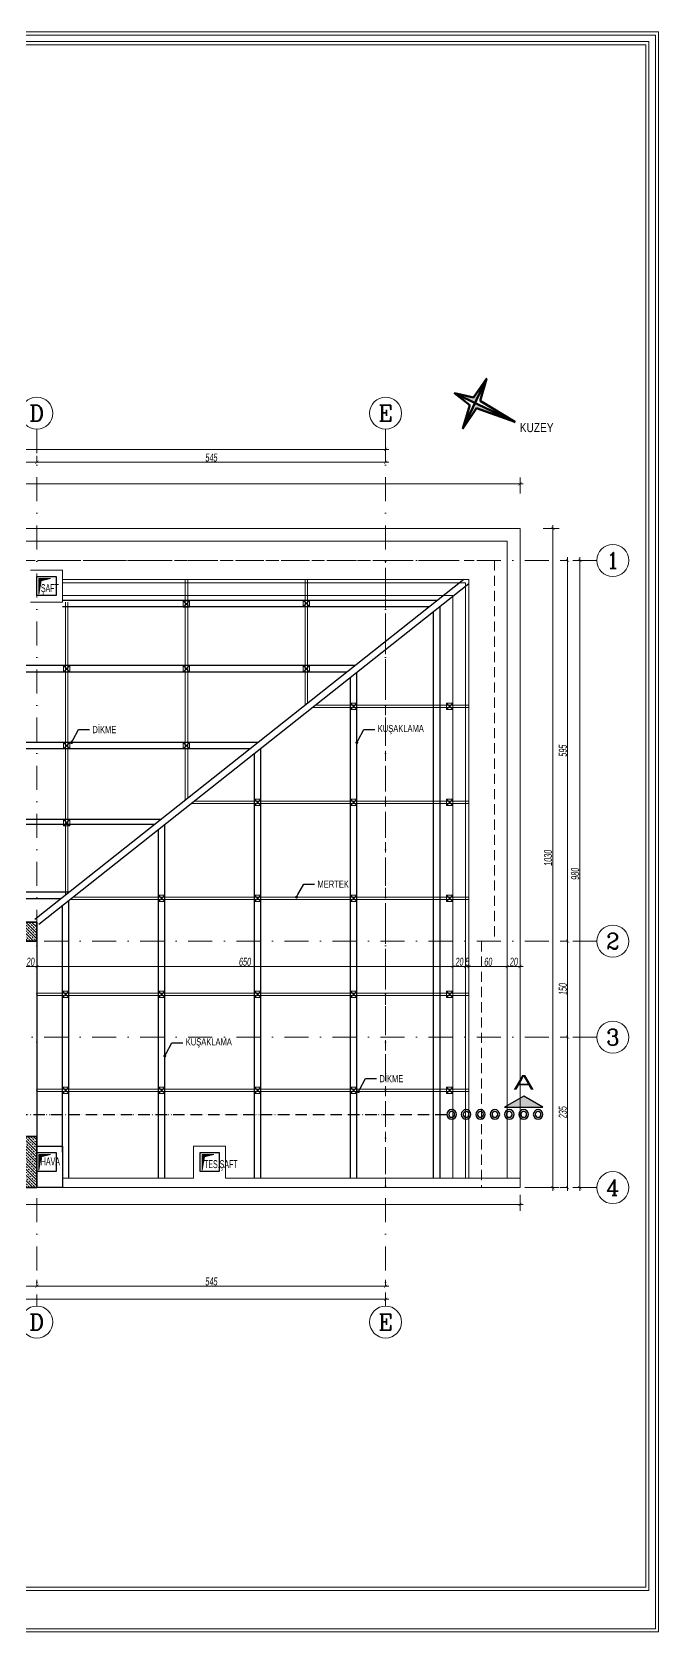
# Model space of a CAD drawing. Header units: millimetres. Extents: x -2145 to 33996, y -835 to 2363.
# Drawn here: x 17867 to 18843, y -835 to 1665 of the extents above; entities that cross this region are included whole.
import ezdxf
from ezdxf import colors
from ezdxf.entities.mleader import LeaderData, LeaderLine
from ezdxf.enums import TextEntityAlignment as Align
from ezdxf.math import Vec2, Vec3

# ---------------------------------------------------------------- set-up
doc = ezdxf.new("R2010")
doc.units = ezdxf.units.MM
for name, pattern in [('ACAD_ISO06W100', [36, 24, -3, 0, -3, 0, -3, 0, -3]), ('AUDIT_D_090620165655-16', [0]), ('DASHDOT', [1, 0.5, -0.25, 0, -0.25]), ('HIDDEN', [9.525, 6.35, -3.175])]:
    doc.linetypes.add(name, pattern=pattern)
for name, color, linetype, lineweight in [('A-dikme', 1, 'Continuous', 5), ('A-mertek', 30, 'Continuous', 0), ('A-sıva', 2, 'Continuous', 5), ('arcCGDM_antet', 85, 'Continuous', 20), ('mertek', 34, 'AUDIT_D_090620165655-16', 25), ('NET_AKS', 251, 'DASHDOT', 9), ('NET_AKS_YAZI', 31, 'DASHDOT', 9), ('NET_DUVAR', 150, 'Continuous', 18), ('NET_IZDUSUM', 251, 'HIDDEN', 5), ('NET_KESİT_ÇİZİGİSİ', 1, 'Continuous', 30), ('NET_KOLON_TARAMA', 8, 'Continuous', 0), ('NET_TAŞIYICI', 1, 'Continuous', 35), ('NET_ÖLÇÜ DIŞ', 235, 'Continuous', 9), ('NET_ÖLÇÜ İÇ', 54, 'Continuous', 9), ('NET_ÖLÇÜ_AKS', 31, 'Continuous', 15), ('T-INCE', 254, 'Continuous', 0)]:
    doc.layers.add(name, color=color, linetype=linetype, lineweight=lineweight)
doc.layers.add('ALAN', color=3, linetype='Continuous', lineweight=25, plot=False)
for name, color, linetype in [('NET_POZ', 41, 'Continuous'), ('NET_POZ @ 0.2', 41, 'Continuous'), ('T-MAH-AD', 7, 'Continuous')]:
    doc.layers.add(name, color=color, linetype=linetype)
doc.styles.add('ARIALTR', font='arial.ttf', dxfattribs={"width": 0.8, "height": 22.5})
doc.styles.add('ARıAL', font='arial.ttf', dxfattribs={"width": 0.7})
doc.styles.add('BODRUM', font='swisscl.ttf', dxfattribs={"width": 0.8, "oblique": 5})
doc.styles.add('on02.0mm-Arial', font='arial.ttf', dxfattribs={"height": 2})
doc.styles.get("Standard").update_dxf_attribs({"font": 'arial.ttf'})
doc.styles.add('TAks_2', font='ROMANC', dxfattribs={"height": 5})
doc.dimstyles.new('olcu-50', dxfattribs={"dimscale": 0, "dimtxt": 12.5, "dimasz": 5, "dimexe": 10, "dimexo": 10, "dimgap": 1, "dimtad": 1, "dimdec": 1, "dimzin": 12, "dimtxsty": 'BODRUM', "dimblk": 'ARCHTICK', "dimcen": 8, "dimdle": 5, "dimclrd": 256, "dimclre": 256, "dimclrt": 256, "dimadec": 0, "dimazin": 2, "dimtfac": 1, "dimtdec": 1, "dimtix": 1, "dimtmove": 0, "dimatfit": 3, "dimldrblk": 'ARCHTICK', "dimfxl": 15, "dimfxlon": 1, "dimlwd": -1, "dimlwe": -1, "dimarcsym": 0})
pattern_1 = [(45, (-11624.229, -1089.61), (-4.490128, 4.490128), []), (45, (-11619.739, -1089.61), (-4.490128, 4.490128), [3.175, -1.5875])]

# ---------------------------------------------------------------- blocks, each defined once
blk = doc.blocks.new('A$C6CC27A50')
at = {"layer": 'NET_DUVAR', "true_color": 0x939598}
h = blk.add_hatch(color=252, dxfattribs=at)
h.dxf.hatch_style = 1
h.paths.add_polyline_path([(-24.8, 3), (-2.9, 3), (-2.9, 19.2), (-6.3, 6.1)])
at = {"layer": 'NET_DUVAR', "color": 251, "true_color": 0x636466}
for p, q in [((-6.3, 6.1), (-24.8, 3)), ((-24.8, 3), (-2.9, 3)), ((-2.9, 19.2), (-6.3, 6.1)), ((-2.9, 3), (-2.9, 19.2))]:
    blk.add_line(p, q, dxfattribs=at)
blk = doc.blocks.new('A$C0eb5e1a4')
at = {"layer": 'NET_KOLON_TARAMA'}
h = blk.add_hatch(dxfattribs=at)
h.set_pattern_fill('ANSI33', color=256)
h.set_pattern_definition(pattern_1)
h.paths.add_polyline_path([(-265, 180), (-265, 150), (-345, 150), (-345, 180)])
h = blk.add_hatch(dxfattribs=at)
h.set_pattern_fill('ANSI33', color=256)
h.set_pattern_definition(pattern_1)
h.paths.add_polyline_path([(145, 150), (145, 180), (225, 180), (225, 150)])
h = blk.add_hatch(dxfattribs=at)
h.set_pattern_fill('ANSI33', color=256)
h.set_pattern_definition(pattern_1)
h.paths.add_polyline_path([(-25, -235), (-25, 0), (0, 0), (0, -235)])
h = blk.add_hatch(dxfattribs=at)
h.set_pattern_fill('ANSI33', color=256)
h.set_pattern_definition(pattern_1)
h.paths.add_polyline_path([(200, -235), (200, 0), (225, 0), (225, -235)])
h = blk.add_hatch(dxfattribs=at)
h.set_pattern_fill('ANSI33', color=256)
h.set_pattern_definition(pattern_1)
h.paths.add_polyline_path([(-345, -235), (-345, -155), (-315, -155), (-315, -235)])
at = {"layer": 'NET_TAŞIYICI', "linetype": 'Continuous'}
for points in [[(-265, 180), (-265, 150), (-345, 150), (-345, 180)], [(145, 150), (145, 180), (225, 180), (225, 150)], [(-25, -235), (-25, 0), (0, 0), (0, -235)], [(200, -235), (200, 0), (225, 0), (225, -235)], [(-345, -235), (-345, -155), (-315, -155), (-315, -235)]]:
    blk.add_lwpolyline(points, close=True, dxfattribs=at)
blk = doc.blocks.new('KHJGFDSA')
at = {"layer": 'A-dikme', "color": 1}
blk.add_lwpolyline([(48211.8, -13219), (48211.8, -13229), (48221.8, -13229), (48221.8, -13219), (48211.8, -13219), (48221.8, -13229), (48211.8, -13229), (48221.8, -13219)], dxfattribs=at)
blk = doc.blocks.new('_Dot')
at = {"color": 0, "linetype": 'ByBlock', "lineweight": -2}
blk.add_line((-0.5, 0), (-1, 0), dxfattribs=at)
at = {"color": 0, "linetype": 'ByBlock', "const_width": 0.5}
blk.add_lwpolyline([(-0.25, 0, 1), (0.25, 0, 1)], format="xyb", close=True, dxfattribs=at)
blk = doc.blocks.new('A$C6BB35773')
at = {"layer": 'NET_TAŞIYICI', "linetype": 'Continuous', "lineweight": 70}
h = blk.add_hatch(color=256, dxfattribs=at)
h.paths.add_polyline_path([(-68, 0), (0, 0), (-0.1, 80.8), (-11.3, 12.6)])
h.paths.add_polyline_path([(0, 0), (134.6, 0), (11.3, -12.3), (0.1, -84.8)])
for p, q in [((-0.1, 80.8), (0.1, -84.8)), ((134.6, 0), (-68, 0))]:
    blk.add_line(p, q, dxfattribs=at)
for points in [[(-11.3, 12.6), (-0.1, 80.8), (11.3, 12.6)], [(-11.3, -12.4), (-68, 0), (-11.3, 12.6)], [(11.3, 12.6), (132.6, 0), (11.3, -12.3)], [(11.3, -12.3), (0.1, -84.8), (-11.3, -12.4)]]:
    blk.add_lwpolyline(points, dxfattribs=at)
blk = doc.blocks.new('_ArchTick')
at = {"color": 0, "linetype": 'ByBlock', "const_width": 0.15}
blk.add_lwpolyline([(-0.5, -0.5), (0.5, 0.5)], dxfattribs=at)
blk = doc.blocks.new('*D1569')
at = {"layer": 'Defpoints', "color": 0, "transparency": 16777216}
for p in [(-35, 153.4), (285, 153.4), (285, 153.4)]:
    blk.add_point(p, dxfattribs=at)
at = {"layer": 'NET_ÖLÇÜ_AKS', "transparency": 16777216}
for p, q in [((-40, 153.4), (290, 153.4)), ((-35, 153.4), (-35, 163.4)), ((285, 153.4), (285, 163.4))]:
    blk.add_line(p, q, dxfattribs=at)
at = {"layer": 'NET_ÖLÇÜ_AKS', "transparency": 16777216, "xscale": 5, "yscale": 5, "zscale": 5, "rotation": 180}
blk.add_blockref('_ArchTick', (-35, 153.4), dxfattribs=at)
at = {"layer": 'NET_ÖLÇÜ_AKS', "transparency": 16777216, "xscale": 5, "yscale": 5, "zscale": 5}
blk.add_blockref('_ArchTick', (285, 153.4), dxfattribs=at)
at = {"layer": 'NET_ÖLÇÜ_AKS', "transparency": 16777216, "insert": (125, 160.8), "char_height": 12.5, "attachment_point": 5, "style": 'BODRUM'}
blk.add_mtext('320', dxfattribs=at)
blk = doc.blocks.new('*D1570')
at = {"layer": 'Defpoints', "color": 0, "transparency": 16777216}
for p in [(285, 153.4), (830, 153.4), (830, 153.4)]:
    blk.add_point(p, dxfattribs=at)
at = {"layer": 'NET_ÖLÇÜ_AKS', "transparency": 16777216}
for p, q in [((280, 153.4), (835, 153.4)), ((285, 153.4), (285, 163.4)), ((830, 153.4), (830, 163.4))]:
    blk.add_line(p, q, dxfattribs=at)
at = {"layer": 'NET_ÖLÇÜ_AKS', "transparency": 16777216, "xscale": 5, "yscale": 5, "zscale": 5, "rotation": 180}
blk.add_blockref('_ArchTick', (285, 153.4), dxfattribs=at)
at = {"layer": 'NET_ÖLÇÜ_AKS', "transparency": 16777216, "xscale": 5, "yscale": 5, "zscale": 5}
blk.add_blockref('_ArchTick', (830, 153.4), dxfattribs=at)
at = {"layer": 'NET_ÖLÇÜ_AKS', "transparency": 16777216, "insert": (557.5, 160.7), "char_height": 12.5, "attachment_point": 5, "style": 'BODRUM'}
blk.add_mtext('545', dxfattribs=at)
blk = doc.blocks.new('*D1571')
at = {"layer": 'Defpoints', "color": 0, "transparency": 16777216}
for p in [(-830, 153.4), (830, 173.6), (830, 153.4)]:
    blk.add_point(p, dxfattribs=at)
at = {"layer": 'NET_ÖLÇÜ_AKS', "transparency": 16777216}
for p, q in [((-830, 163.4), (-830, 183.6)), ((830, 163.4), (830, 183.6)), ((-835, 173.6), (835, 173.6))]:
    blk.add_line(p, q, dxfattribs=at)
at = {"layer": 'NET_ÖLÇÜ_AKS', "transparency": 16777216, "xscale": 5, "yscale": 5, "zscale": 5, "rotation": 180}
blk.add_blockref('_ArchTick', (-830, 173.6), dxfattribs=at)
at = {"layer": 'NET_ÖLÇÜ_AKS', "transparency": 16777216, "xscale": 5, "yscale": 5, "zscale": 5}
blk.add_blockref('_ArchTick', (830, 173.6), dxfattribs=at)
at = {"layer": 'NET_ÖLÇÜ_AKS', "transparency": 16777216, "insert": (0, 181), "char_height": 12.5, "attachment_point": 5, "style": 'BODRUM'}
blk.add_mtext('1660', dxfattribs=at)
blk = doc.blocks.new('*D1578')
at = {"layer": 'Defpoints', "color": 0, "transparency": 16777216}
for p in [(-35, -1134), (285, -1134), (285, -1134)]:
    blk.add_point(p, dxfattribs=at)
at = {"layer": 'NET_ÖLÇÜ_AKS', "transparency": 16777216}
for p, q in [((-35, -1134), (-35, -1124)), ((285, -1134), (285, -1124)), ((-40, -1134), (290, -1134))]:
    blk.add_line(p, q, dxfattribs=at)
at = {"layer": 'NET_ÖLÇÜ_AKS', "transparency": 16777216, "xscale": 5, "yscale": 5, "zscale": 5, "rotation": 180}
blk.add_blockref('_ArchTick', (-35, -1134), dxfattribs=at)
at = {"layer": 'NET_ÖLÇÜ_AKS', "transparency": 16777216, "xscale": 5, "yscale": 5, "zscale": 5}
blk.add_blockref('_ArchTick', (285, -1134), dxfattribs=at)
at = {"layer": 'NET_ÖLÇÜ_AKS', "transparency": 16777216, "insert": (125, -1126.6), "char_height": 12.5, "attachment_point": 5, "style": 'BODRUM'}
blk.add_mtext('320', dxfattribs=at)
blk = doc.blocks.new('*D1579')
at = {"layer": 'Defpoints', "color": 0, "transparency": 16777216}
for p in [(285, -1134), (830, -1134), (830, -1134)]:
    blk.add_point(p, dxfattribs=at)
at = {"layer": 'NET_ÖLÇÜ_AKS', "transparency": 16777216}
for p, q in [((285, -1134), (285, -1124)), ((830, -1134), (830, -1124)), ((280, -1134), (835, -1134))]:
    blk.add_line(p, q, dxfattribs=at)
at = {"layer": 'NET_ÖLÇÜ_AKS', "transparency": 16777216, "xscale": 5, "yscale": 5, "zscale": 5, "rotation": 180}
blk.add_blockref('_ArchTick', (285, -1134), dxfattribs=at)
at = {"layer": 'NET_ÖLÇÜ_AKS', "transparency": 16777216, "xscale": 5, "yscale": 5, "zscale": 5}
blk.add_blockref('_ArchTick', (830, -1134), dxfattribs=at)
at = {"layer": 'NET_ÖLÇÜ_AKS', "transparency": 16777216, "insert": (557.5, -1126.6), "char_height": 12.5, "attachment_point": 5, "style": 'BODRUM'}
blk.add_mtext('545', dxfattribs=at)
blk = doc.blocks.new('*D1580')
at = {"layer": 'Defpoints', "color": 0, "transparency": 16777216}
for p in [(-830, -1134), (830, -1134), (830, -1154.3)]:
    blk.add_point(p, dxfattribs=at)
at = {"layer": 'NET_ÖLÇÜ_AKS', "transparency": 16777216}
for p, q in [((-830, -1144), (-830, -1164.3)), ((830, -1144), (830, -1164.3)), ((-835, -1154.3), (835, -1154.3))]:
    blk.add_line(p, q, dxfattribs=at)
at = {"layer": 'NET_ÖLÇÜ_AKS', "transparency": 16777216, "xscale": 5, "yscale": 5, "zscale": 5, "rotation": 180}
blk.add_blockref('_ArchTick', (-830, -1154.3), dxfattribs=at)
at = {"layer": 'NET_ÖLÇÜ_AKS', "transparency": 16777216, "xscale": 5, "yscale": 5, "zscale": 5}
blk.add_blockref('_ArchTick', (830, -1154.3), dxfattribs=at)
at = {"layer": 'NET_ÖLÇÜ_AKS', "transparency": 16777216, "insert": (0, -1146.9), "char_height": 12.5, "attachment_point": 5, "style": 'BODRUM'}
blk.add_mtext('1660', dxfattribs=at)
blk = doc.blocks.new('*D1581')
at = {"layer": 'Defpoints', "color": 0, "transparency": 16777216}
for p in [(1114.3, -745), (1114.3, -745), (1114.3, -980)]:
    blk.add_point(p, dxfattribs=at)
at = {"layer": 'NET_ÖLÇÜ_AKS', "transparency": 16777216}
for p, q in [((1114.3, -745), (1104.3, -745)), ((1114.3, -985), (1114.3, -740)), ((1114.3, -980), (1104.3, -980))]:
    blk.add_line(p, q, dxfattribs=at)
at = {"layer": 'NET_ÖLÇÜ_AKS', "transparency": 16777216, "xscale": 5, "yscale": 5, "zscale": 5}
for p, rotation in [((1114.3, -745), 90), ((1114.3, -980), 270)]:
    blk.add_blockref('_ArchTick', p, dxfattribs=dict(at, rotation=rotation))
at = {"layer": 'NET_ÖLÇÜ_AKS', "transparency": 16777216, "insert": (1106.8, -862.5), "char_height": 12.5, "attachment_point": 5, "rotation": 90, "style": 'BODRUM'}
blk.add_mtext('235', dxfattribs=at)
blk = doc.blocks.new('*D1582')
at = {"layer": 'Defpoints', "color": 0, "transparency": 16777216}
for p in [(1114.3, -595), (1114.3, -595), (1114.3, -745)]:
    blk.add_point(p, dxfattribs=at)
at = {"layer": 'NET_ÖLÇÜ_AKS', "transparency": 16777216}
for p, q in [((1114.3, -595), (1104.3, -595)), ((1114.3, -750), (1114.3, -590)), ((1114.3, -745), (1104.3, -745))]:
    blk.add_line(p, q, dxfattribs=at)
at = {"layer": 'NET_ÖLÇÜ_AKS', "transparency": 16777216, "xscale": 5, "yscale": 5, "zscale": 5}
for p, rotation in [((1114.3, -595), 90), ((1114.3, -745), 270)]:
    blk.add_blockref('_ArchTick', p, dxfattribs=dict(at, rotation=rotation))
at = {"layer": 'NET_ÖLÇÜ_AKS', "transparency": 16777216, "insert": (1106.9, -670), "char_height": 12.5, "attachment_point": 5, "rotation": 90, "style": 'BODRUM'}
blk.add_mtext('150', dxfattribs=at)
blk = doc.blocks.new('*D1583')
at = {"layer": 'Defpoints', "color": 0, "transparency": 16777216}
for p in [(1114.3, 0), (1114.3, 0), (1114.3, -595)]:
    blk.add_point(p, dxfattribs=at)
at = {"layer": 'NET_ÖLÇÜ_AKS', "transparency": 16777216}
for p, q in [((1114.3, -600), (1114.3, 5)), ((1114.3, 0), (1104.3, 0)), ((1114.3, -595), (1104.3, -595))]:
    blk.add_line(p, q, dxfattribs=at)
at = {"layer": 'NET_ÖLÇÜ_AKS', "transparency": 16777216, "xscale": 5, "yscale": 5, "zscale": 5}
for p, rotation in [((1114.3, 0), 90), ((1114.3, -595), 270)]:
    blk.add_blockref('_ArchTick', p, dxfattribs=dict(at, rotation=rotation))
at = {"layer": 'NET_ÖLÇÜ_AKS', "transparency": 16777216, "insert": (1106.9, -297.5), "char_height": 12.5, "attachment_point": 5, "rotation": 90, "style": 'BODRUM'}
blk.add_mtext('595', dxfattribs=at)
blk = doc.blocks.new('*D1584')
at = {"layer": 'Defpoints', "color": 0, "transparency": 16777216}
for p in [(1114.3, 0), (1133.5, 0), (1114.3, -980)]:
    blk.add_point(p, dxfattribs=at)
at = {"layer": 'NET_ÖLÇÜ_AKS', "transparency": 16777216}
for p, q in [((1133.5, -985), (1133.5, 5)), ((1124.3, 0), (1143.5, 0)), ((1124.3, -980), (1143.5, -980))]:
    blk.add_line(p, q, dxfattribs=at)
at = {"layer": 'NET_ÖLÇÜ_AKS', "transparency": 16777216, "xscale": 5, "yscale": 5, "zscale": 5}
for p, rotation in [((1133.5, 0), 90), ((1133.5, -980), 270)]:
    blk.add_blockref('_ArchTick', p, dxfattribs=dict(at, rotation=rotation))
at = {"layer": 'NET_ÖLÇÜ_AKS', "transparency": 16777216, "insert": (1126.1, -490), "char_height": 12.5, "attachment_point": 5, "rotation": 90, "style": 'BODRUM'}
blk.add_mtext('980', dxfattribs=at)
blk = doc.blocks.new('A$C5ec6af74')
at = {"layer": 'NET_AKS', "ltscale": 75}
for p, q in [((250, 1185), (250, -185)), ((795, 1185), (795, -185)), ((1125, 980), (-1195, 980)), ((1125, 385), (-1195, 385)), ((1125, 235), (-1195, 235)), ((1125, 0), (-1195, 0))]:
    blk.add_line(p, q, dxfattribs=at)
at = {"layer": 'NET_AKS', "linetype": 'Continuous', "ltscale": 100}
for centre in [(250, 1210), (795, 1210), (1150, 980), (1150, 385), (1150, 235), (1150, 0), (250, -210), (795, -210)]:
    blk.add_circle(centre, 25, dxfattribs=at)
at = {"layer": 'NET_AKS_YAZI', "linetype": 'Continuous', "style": 'TAks_2'}
for s, p in [('D', (250, 1210)), ('E', (795, 1210)), ('1', (1150, 980)), ('2', (1150, 385)), ('3', (1150, 235)), ('4', (1150, 0)), ('D', (250, -210)), ('E', (795, -210))]:
    blk.add_text(s, height=25, dxfattribs=at).set_placement(p, align=Align.MIDDLE_CENTER)
blk = doc.blocks.new('*D994')
at = {"layer": 'Defpoints', "color": 0, "transparency": 16777216}
for p in [(18629.5, 959.2), (16549.5, 879.6), (18629.5, 879.6)]:
    blk.add_point(p, dxfattribs=at)
at = {"layer": 'NET_ÖLÇÜ DIŞ', "transparency": 16777216}
for p, q in [((16544.5, 959.2), (18634.5, 959.2)), ((16549.5, 944.2), (16549.5, 969.2)), ((18629.5, 944.2), (18629.5, 969.2))]:
    blk.add_line(p, q, dxfattribs=at)
at = {"layer": 'NET_ÖLÇÜ DIŞ', "transparency": 16777216, "xscale": 5, "yscale": 5, "zscale": 5, "rotation": 180}
blk.add_blockref('_ArchTick', (16549.5, 959.2), dxfattribs=at)
at = {"layer": 'NET_ÖLÇÜ DIŞ', "transparency": 16777216, "xscale": 5, "yscale": 5, "zscale": 5}
blk.add_blockref('_ArchTick', (18629.5, 959.2), dxfattribs=at)
at = {"layer": 'NET_ÖLÇÜ DIŞ', "transparency": 16777216, "insert": (17589.5, 966.6), "char_height": 12.5, "attachment_point": 5, "style": 'BODRUM'}
blk.add_mtext('2080', dxfattribs=at)
blk = doc.blocks.new('*D995')
at = {"layer": 'Defpoints', "color": 0, "transparency": 16777216}
for p in [(18629.5, 889.6), (18629.5, -140.4), (18680.7, -140.4)]:
    blk.add_point(p, dxfattribs=at)
at = {"layer": 'NET_ÖLÇÜ DIŞ', "transparency": 16777216}
for p, q in [((18665.7, 889.6), (18690.7, 889.6)), ((18680.7, 894.6), (18680.7, -145.4)), ((18665.7, -140.4), (18690.7, -140.4))]:
    blk.add_line(p, q, dxfattribs=at)
at = {"layer": 'NET_ÖLÇÜ DIŞ', "transparency": 16777216, "xscale": 5, "yscale": 5, "zscale": 5}
for p, rotation in [((18680.7, 889.6), 90), ((18680.7, -140.4), 270)]:
    blk.add_blockref('_ArchTick', p, dxfattribs=dict(at, rotation=rotation))
at = {"layer": 'NET_ÖLÇÜ DIŞ', "transparency": 16777216, "insert": (18673.3, 374.6), "char_height": 12.5, "attachment_point": 5, "rotation": 90, "style": 'BODRUM'}
blk.add_mtext('1030', dxfattribs=at)
blk = doc.blocks.new('*D996')
at = {"layer": 'Defpoints', "color": 0, "transparency": 16777216}
for p in [(16549.5, -140.4), (18629.5, -140.4), (16549.5, -166.6)]:
    blk.add_point(p, dxfattribs=at)
at = {"layer": 'NET_ÖLÇÜ DIŞ', "transparency": 16777216}
for p, q in [((18634.5, -166.6), (16544.5, -166.6)), ((16549.5, -151.6), (16549.5, -176.6)), ((18629.5, -151.6), (18629.5, -176.6))]:
    blk.add_line(p, q, dxfattribs=at)
at = {"layer": 'NET_ÖLÇÜ DIŞ', "transparency": 16777216, "xscale": 5, "yscale": 5, "zscale": 5}
for p, rotation in [((16549.5, -166.6), 180.0000010507983), ((18629.5, -166.6), 1.050798328350311e-06)]:
    blk.add_blockref('_ArchTick', p, dxfattribs=dict(at, rotation=rotation))
at = {"layer": 'NET_ÖLÇÜ DIŞ', "transparency": 16777216, "insert": (17589.5, -159.1), "char_height": 12.5, "attachment_point": 5, "rotation": 0, "style": 'BODRUM'}
blk.add_mtext('2080', dxfattribs=at)
blk = doc.blocks.new('İŞRT - KES YER')
at = {"layer": 'NET_KESİT_ÇİZİGİSİ'}
h = blk.add_hatch(color=251, dxfattribs=at)
h.dxf.hatch_style = 1
h.paths.add_polyline_path([(0, 0), (40, -23.1), (-40, -23.1)])
h = blk.add_hatch(color=256, dxfattribs=at)
h.dxf.hatch_style = 1
h.paths.add_polyline_path([(160, -38.1, -1), (140, -38.1, -1)])
h.paths.add_polyline_path([(144, -38.1, 1), (156, -38.1, 1)], flags=16)
h.paths.add_polyline_path([(130, -38.1, -1), (110, -38.1, -1)])
h.paths.add_polyline_path([(114, -38.1, 1), (126, -38.1, 1)], flags=16)
h.paths.add_polyline_path([(100, -38.1, -1), (80, -38.1, -1)])
h.paths.add_polyline_path([(84, -38.1, 1), (96, -38.1, 1)], flags=16)
h.paths.add_polyline_path([(70, -38.1, -1), (50, -38.1, -1)])
h.paths.add_polyline_path([(54, -38.1, 1), (66, -38.1, 1)], flags=16)
h.paths.add_polyline_path([(40, -38.1, -1), (20, -38.1, -1)])
h.paths.add_polyline_path([(24, -38.1, 1), (36, -38.1, 1)], flags=16)
h.paths.add_polyline_path([(10, -38.1, -1), (-10, -38.1, -1)])
h.paths.add_polyline_path([(-6, -38.1, 1), (6, -38.1, 1)], flags=16)
h.paths.add_polyline_path([(-20, -38.1, -1), (-40, -38.1, -1)])
h.paths.add_polyline_path([(-36, -38.1, 1), (-24, -38.1, 1)], flags=16)
blk.add_lwpolyline([(0, 0), (40, -23.1), (-40, -23.1)], close=True, dxfattribs=at)
for centre, radius in [((-30, -38.1), 10), ((-30, -38.1), 6), ((0, -38.1), 10), ((0, -38.1), 6), ((30, -38.1), 10), ((30, -38.1), 6), ((60, -38.1), 10), ((60, -38.1), 6), ((90, -38.1), 10), ((90, -38.1), 6), ((120, -38.1), 10), ((120, -38.1), 6), ((150, -38.1), 10), ((150, -38.1), 6)]:
    blk.add_circle(centre, radius, dxfattribs=at)
blk = doc.blocks.new('*U1585')
at = {"layer": 'NET_KESİT_ÇİZİGİSİ', "linetype": 'ACAD_ISO06W100'}
blk.add_lwpolyline([(2626.7, 0), (200, 0)], dxfattribs=at)
at = {"layer": 'NET_KESİT_ÇİZİGİSİ'}
blk.add_blockref('İŞRT - KES YER', (40, 38.1), dxfattribs=at)
at = {"layer": 'NET_KESİT_ÇİZİGİSİ', "style": 'ARıAL', "width": 1.5}
for tag, p in [('KESİTSOL', (40, 66.8)), ('KESİTSAĞ', (2786.7, 66.8))]:
    blk.add_attdef(tag, text='', height=30, dxfattribs=at).set_placement(p, align=Align.MIDDLE_CENTER)
blk = doc.blocks.new('*D1754')
at = {"layer": 'Defpoints', "color": 0, "transparency": 16777216}
for p in [(17854.5, 205.1), (17854.5, 205.1), (17874.5, 205.1)]:
    blk.add_point(p, dxfattribs=at)
at = {"layer": 'NET_ÖLÇÜ İÇ', "transparency": 16777216}
for p, q in [((17879.5, 205.1), (17849.5, 205.1)), ((17854.5, 205.1), (17854.5, 215.1)), ((17874.5, 205.1), (17874.5, 215.1))]:
    blk.add_line(p, q, dxfattribs=at)
at = {"layer": 'NET_ÖLÇÜ İÇ', "transparency": 16777216, "xscale": 5, "yscale": 5, "zscale": 5, "rotation": 180}
blk.add_blockref('_ArchTick', (17854.5, 205.1), dxfattribs=at)
at = {"layer": 'NET_ÖLÇÜ İÇ', "transparency": 16777216, "xscale": 5, "yscale": 5, "zscale": 5}
blk.add_blockref('_ArchTick', (17874.5, 205.1), dxfattribs=at)
at = {"layer": 'NET_ÖLÇÜ İÇ', "transparency": 16777216, "insert": (17864.5, 212.5), "char_height": 12.5, "attachment_point": 5, "style": 'BODRUM'}
blk.add_mtext('20', dxfattribs=at)
blk = doc.blocks.new('*D1906')
at = {"layer": 'Defpoints', "color": 0, "transparency": 16777216}
for p in [(17874.5, 205.1), (18524.5, 205.1), (18524.5, 204.6)]:
    blk.add_point(p, dxfattribs=at)
at = {"layer": 'NET_ÖLÇÜ İÇ', "transparency": 16777216}
for p, q in [((17869.5, 205.1), (18529.5, 205.1)), ((17874.5, 205.1), (17874.5, 215.1)), ((18524.5, 205.1), (18524.5, 215.1))]:
    blk.add_line(p, q, dxfattribs=at)
at = {"layer": 'NET_ÖLÇÜ İÇ', "transparency": 16777216, "xscale": 5, "yscale": 5, "zscale": 5, "rotation": 180}
blk.add_blockref('_ArchTick', (17874.5, 205.1), dxfattribs=at)
at = {"layer": 'NET_ÖLÇÜ İÇ', "transparency": 16777216, "xscale": 5, "yscale": 5, "zscale": 5}
blk.add_blockref('_ArchTick', (18524.5, 205.1), dxfattribs=at)
at = {"layer": 'NET_ÖLÇÜ İÇ', "transparency": 16777216, "insert": (18199.5, 212.5), "char_height": 12.5, "attachment_point": 5, "style": 'BODRUM'}
blk.add_mtext('650', dxfattribs=at)
blk = doc.blocks.new('*D1907')
at = {"layer": 'Defpoints', "color": 0, "transparency": 16777216}
for p in [(18524.5, 204.6), (18544.5, 205.1), (18544.5, 204.6)]:
    blk.add_point(p, dxfattribs=at)
at = {"layer": 'NET_ÖLÇÜ İÇ', "transparency": 16777216}
for p, q in [((18519.5, 205.1), (18549.5, 205.1)), ((18524.5, 205.1), (18524.5, 215.1)), ((18544.5, 205.1), (18544.5, 215.1))]:
    blk.add_line(p, q, dxfattribs=at)
at = {"layer": 'NET_ÖLÇÜ İÇ', "transparency": 16777216, "xscale": 5, "yscale": 5, "zscale": 5, "rotation": 180}
blk.add_blockref('_ArchTick', (18524.5, 205.1), dxfattribs=at)
at = {"layer": 'NET_ÖLÇÜ İÇ', "transparency": 16777216, "xscale": 5, "yscale": 5, "zscale": 5}
blk.add_blockref('_ArchTick', (18544.5, 205.1), dxfattribs=at)
at = {"layer": 'NET_ÖLÇÜ İÇ', "transparency": 16777216, "insert": (18534.5, 212.5), "char_height": 12.5, "attachment_point": 5, "style": 'BODRUM'}
blk.add_mtext('20', dxfattribs=at)
blk = doc.blocks.new('*D1908')
at = {"layer": 'Defpoints', "color": 0, "transparency": 16777216}
for p in [(18544.5, 204.6), (18549.5, 205.1), (18549.5, 204.6)]:
    blk.add_point(p, dxfattribs=at)
at = {"layer": 'NET_ÖLÇÜ İÇ', "transparency": 16777216}
for p, q in [((18544.5, 205.1), (18539.5, 205.1)), ((18544.5, 205.1), (18544.5, 215.1)), ((18544.5, 205.1), (18549.5, 205.1)), ((18549.5, 205.1), (18549.5, 215.1)), ((18549.5, 205.1), (18554.5, 205.1))]:
    blk.add_line(p, q, dxfattribs=at)
at = {"layer": 'NET_ÖLÇÜ İÇ', "transparency": 16777216, "xscale": 5, "yscale": 5, "zscale": 5}
blk.add_blockref('_ArchTick', (18544.5, 205.1), dxfattribs=at)
at = {"layer": 'NET_ÖLÇÜ İÇ', "transparency": 16777216, "xscale": 5, "yscale": 5, "zscale": 5, "rotation": 180}
blk.add_blockref('_ArchTick', (18549.5, 205.1), dxfattribs=at)
at = {"layer": 'NET_ÖLÇÜ İÇ', "transparency": 16777216, "insert": (18547, 212.5), "char_height": 12.5, "attachment_point": 5, "style": 'BODRUM'}
blk.add_mtext('5', dxfattribs=at)
blk = doc.blocks.new('*D1909')
at = {"layer": 'Defpoints', "color": 0, "transparency": 16777216}
for p in [(18549.5, 204.6), (18609.5, 205.1), (18609.5, 204.6)]:
    blk.add_point(p, dxfattribs=at)
at = {"layer": 'NET_ÖLÇÜ İÇ', "transparency": 16777216}
for p, q in [((18544.5, 205.1), (18614.5, 205.1)), ((18549.5, 205.1), (18549.5, 215.1)), ((18609.5, 205.1), (18609.5, 215.1))]:
    blk.add_line(p, q, dxfattribs=at)
at = {"layer": 'NET_ÖLÇÜ İÇ', "transparency": 16777216, "xscale": 5, "yscale": 5, "zscale": 5, "rotation": 180}
blk.add_blockref('_ArchTick', (18549.5, 205.1), dxfattribs=at)
at = {"layer": 'NET_ÖLÇÜ İÇ', "transparency": 16777216, "xscale": 5, "yscale": 5, "zscale": 5}
blk.add_blockref('_ArchTick', (18609.5, 205.1), dxfattribs=at)
at = {"layer": 'NET_ÖLÇÜ İÇ', "transparency": 16777216, "insert": (18579.5, 212.5), "char_height": 12.5, "attachment_point": 5, "style": 'BODRUM'}
blk.add_mtext('60', dxfattribs=at)
blk = doc.blocks.new('*D1910')
at = {"layer": 'Defpoints', "color": 0, "transparency": 16777216}
for p in [(18609.5, 204.6), (18629.5, 205.1), (18629.5, 204.6)]:
    blk.add_point(p, dxfattribs=at)
at = {"layer": 'NET_ÖLÇÜ İÇ', "transparency": 16777216}
for p, q in [((18604.5, 205.1), (18634.5, 205.1)), ((18609.5, 205.1), (18609.5, 215.1)), ((18629.5, 205.1), (18629.5, 215.1))]:
    blk.add_line(p, q, dxfattribs=at)
at = {"layer": 'NET_ÖLÇÜ İÇ', "transparency": 16777216, "xscale": 5, "yscale": 5, "zscale": 5, "rotation": 180}
blk.add_blockref('_ArchTick', (18609.5, 205.1), dxfattribs=at)
at = {"layer": 'NET_ÖLÇÜ İÇ', "transparency": 16777216, "xscale": 5, "yscale": 5, "zscale": 5}
blk.add_blockref('_ArchTick', (18629.5, 205.1), dxfattribs=at)
at = {"layer": 'NET_ÖLÇÜ İÇ', "transparency": 16777216, "insert": (18619.5, 212.5), "char_height": 12.5, "attachment_point": 5, "style": 'BODRUM'}
blk.add_mtext('20', dxfattribs=at)
blk = doc.blocks.new('A$C3a4dd877')
at = {"layer": 'NET_ÖLÇÜ_AKS'}
for p1, p2, distance, picture, middle in [((-830, 153.36), (830, 153.36), 20.28, '*D1571', (0, 181.04)), ((1114.26, -980), (1114.26, 0), -19.2, '*D1584', (1126.05, -490)), ((1114.26, -980), (1114.26, -745), 0, '*D1581', (1106.85, -862.5)), ((-830, -1133.99), (830, -1133.99), -20.28, '*D1580', (0, -1146.87))]:
    dim = blk.add_aligned_dim(p1=p1, p2=p2, distance=distance, dimstyle='olcu-50', override={"dimscale": 1}, dxfattribs=at)
    dim.commit()
    dim.dimension.update_dxf_attribs({"geometry": picture, "text_midpoint": middle})
for base, p1, p2, angle, picture, middle in [((285, 153.36), (-35, 153.36), (285, 153.36), 180, '*D1569', (125, 160.77)), ((830, 153.36), (285, 153.36), (830, 153.36), 180, '*D1570', (557.5, 160.73)), ((1114.26, 0), (1114.26, -595), (1114.26, 0), 270, '*D1583', (1106.85, -297.5)), ((1114.26, -595), (1114.26, -745), (1114.26, -595), 270, '*D1582', (1106.85, -670)), ((285, -1133.99), (-35, -1133.99), (285, -1133.99), 180, '*D1578', (125, -1126.58)), ((830, -1133.99), (285, -1133.99), (830, -1133.99), 180, '*D1579', (557.5, -1126.61))]:
    dim = blk.add_linear_dim(base=base, p1=p1, p2=p2, angle=angle, dimstyle='olcu-50', override={"dimscale": 1, "dimtmove": 1}, dxfattribs=at)
    dim.commit()
    dim.dimension.update_dxf_attribs({"geometry": picture, "text_midpoint": middle})

msp = doc.modelspace()

# ---------------------------------------------------------------- linework, layer by layer
at = {"layer": 'A-mertek'}
for points in [[(18106.34, 464.76), (18106.34, 809.61), (18110.34, 809.61), (18110.34, 467.93)], [(18293.53, 613.12), (18293.53, 809.61), (18297.53, 809.61), (18297.53, 616.29)], [(17919.15, 316.39), (17919.15, 774.61)], [(17923.15, 774.61), (17923.15, 319.56)], [(18310.24, 613.61), (18549.48, 613.61), (18549.48, 609.61), (18305.19, 609.61)], [(18120.99, 463.61), (18549.48, 463.61), (18549.48, 459.61), (18115.94, 459.61)], [(17931.73, 313.61), (18549.48, 313.61), (18549.48, 309.61), (17926.69, 309.61)], [(17874.48, 163.61), (18549.48, 163.61), (18549.48, 159.61), (17874.48, 159.61)], [(17874.48, 13.61), (18549.48, 13.61), (18549.48, 9.61), (17874.48, 9.61)]]:
    msp.add_lwpolyline(points, dxfattribs=at)
at = {"layer": 'ALAN'}
for points in [[(17904.48, 784.61), (17874.48, 784.61), (17874.48, 814.61), (17904.48, 814.61)], [(17304.48, 274.61), (17559.48, 274.61), (17559.48, 459.61), (17619.48, 459.61), (17619.48, 274.61), (17874.48, 274.61), (17874.48, -75.39), (17914.48, -75.39), (17914.48, -140.39), (17264.48, -140.39), (17264.48, -75.39), (17304.48, -75.39)], [(17904.48, -115.39), (17874.48, -115.39), (17874.48, -85.39), (17904.48, -85.39)], [(18129.48, -85.39), (18159.48, -85.39), (18159.48, -115.39), (18129.48, -115.39)]]:
    msp.add_lwpolyline(points, close=True, dxfattribs=at)
at = {"layer": 'arcCGDM_antet', "ltscale": 10}
for points in [[(16345.97, 1665.32), (18845.97, 1665.32), (18845.97, -834.68), (16345.97, -834.68)], [(16350.97, 1660.32), (18840.97, 1660.32), (18840.97, -829.68), (16350.97, -829.68)], [(16360.97, 1650.32), (18830.97, 1650.32), (18830.97, -769.68), (16360.97, -769.68)], [(16365.97, 1645.32), (18825.97, 1645.32), (18825.97, -764.68), (16365.97, -764.68)]]:
    msp.add_lwpolyline(points, close=True, dxfattribs=at)
at = {"layer": 'mertek'}
for p, q in [((18541.43, 809.61), (17871.37, 278.53)), ((18549.48, 803.23), (17877.59, 270.69)), ((17914.48, 777.46), (18500.86, 777.46)), ((17914.48, 767.46), (18488.25, 767.46)), ((18494.48, -125.39), (18494.48, 759.64)), ((18504.48, -125.39), (18504.48, 767.56)), ((18371.94, 675.27), (17589.48, 675.27)), ((18359.32, 665.27), (17589.48, 665.27)), ((18364.48, -125.39), (18364.48, 656.6)), ((18374.48, -125.39), (18374.48, 664.52)), ((18220.29, 555.07), (17589.48, 555.07)), ((18207.67, 545.07), (17589.48, 545.07)), ((18214.48, -125.39), (18214.48, 537.71)), ((18224.48, -125.39), (18224.48, 545.64)), ((18068.63, 434.87), (17619.48, 434.87)), ((18058.52, 426.86), (17619.48, 426.86)), ((18074.48, -125.39), (18074.48, 426.75)), ((18064.48, -125.39), (18064.48, 418.82)), ((17925.06, 321.08), (17619.48, 321.08)), ((17912.43, 311.07), (17619.48, 311.07)), ((17924.48, -125.39), (17924.48, 307.86)), ((17914.48, -84.76), (17914.48, 299.93))]:
    msp.add_line(p, q, dxfattribs=at)
at = {"layer": 'NET_DUVAR'}
for p, q in [((17914.48, 824.61), (17864.48, 824.61)), ((17904.48, 814.61), (17874.48, 814.61)), ((17874.48, 784.61), (17874.48, 809.61)), ((17904.48, 784.61), (17904.48, 814.61)), ((17914.48, 774.61), (17914.48, 824.61)), ((17904.48, 784.61), (17874.48, 784.61)), ((17864.48, 774.61), (17914.48, 774.61)), ((17874.48, -75.39), (17874.48, 244.61)), ((17874.48, -75.39), (17874.48, 188.19)), ((17874.48, -60.39), (17874.48, -85.39)), ((17914.48, -75.39), (17874.48, -75.39)), ((17914.48, -75.39), (17874.48, -75.39)), ((17904.48, -85.39), (17874.48, -85.39)), ((17904.48, -85.39), (17904.48, -115.39)), ((17914.48, -75.39), (17914.48, -125.39)), ((17914.48, -125.39), (17914.48, -75.39)), ((18169.48, -75.39), (18119.48, -75.39)), ((18119.48, -75.39), (18119.48, -125.39)), ((18129.48, -85.39), (18129.48, -115.39)), ((18159.48, -85.39), (18129.48, -85.39)), ((18159.48, -85.39), (18159.48, -115.39)), ((18169.48, -75.39), (18169.48, -125.39)), ((17904.48, -115.39), (17874.48, -115.39)), ((18159.48, -115.39), (18129.48, -115.39)), ((17874.48, -140.39), (18629.48, -140.39)), ((18119.48, -125.39), (17914.48, -125.39)), ((18169.48, -125.39), (18629.48, -125.39)), ((18629.48, -140.39), (18629.48, -125.39))]:
    msp.add_line(p, q, dxfattribs=at)
for points in [[(17914.48, 804.61), (18544.48, 804.61), (18544.48, 204.61), (18544.48, -125.39)], [(17914.48, 784.61), (18524.48, 784.61), (18524.48, 204.61), (18524.48, -125.39)]]:
    msp.add_lwpolyline(points, dxfattribs=at)
at = {"layer": 'NET_IZDUSUM', "color": 2, "ltscale": 2.5, "true_color": 0xf1eb1f}
for points in [[(16589.48, 839.61), (18589.48, 839.61), (18589.48, 244.61), (18569.48, 244.61), (18569.48, -140.39), (16609.48, -140.39), (16609.48, 244.61), (16589.48, 244.61)], [(18419.48, 839.61), (16759.48, 839.61), (16759.48, -140.39), (18419.48, -140.39)]]:
    msp.add_lwpolyline(points, close=True, dxfattribs=at)
at = {"layer": 'T-INCE'}
for p, q in [((16569.48, 869.61), (18609.48, 869.61)), ((18609.48, 869.61), (18609.48, -125.39))]:
    msp.add_line(p, q, dxfattribs=at)
for points in [[(16549.48, -125.39), (16549.48, 204.61), (16549.48, 204.61), (16549.48, 889.61), (18629.48, 889.61), (18629.48, 204.61), (18629.48, 204.61), (18629.48, -125.39)], [(17914.48, 809.61), (18549.48, 809.61), (18549.48, 204.61), (18549.48, -125.39)]]:
    msp.add_lwpolyline(points, dxfattribs=at)

# ---------------------------------------------------------------- block references
at = {"layer": 'A-sıva', "xscale": -1}
for p, rotation in [((31332.31, -47445.22), 270), ((31519.5, -47444.31), 270), ((31145.12, -47546.5), 270), ((31332.31, -47546.5), 270), ((31519.5, -47546.5), 270), ((-29847.3, -12612.36), 180), ((-29697.3, -12612.36), 180), ((31145.12, -47666.7), 270), ((31332.31, -47666.7), 270), ((-29997.3, -12762.36), 180), ((-29847.3, -12762.36), 180), ((-29697.3, -12762.36), 180), ((31145.12, -47786.9), 270), ((-30147.3, -12912.36), 180), ((-29997.3, -12912.36), 180), ((-29847.3, -12912.36), 180), ((-29697.3, -12912.36), 180), ((-30297.3, -13062.36), 180), ((-30147.3, -13062.36), 180), ((-29997.3, -13062.36), 180), ((-29847.3, -13062.36), 180), ((-29697.3, -13062.36), 180), ((-30297.3, -13212.36), 180), ((-30147.3, -13212.36), 180), ((-29997.3, -13212.36), 180), ((-29847.3, -13212.36), 180), ((-29697.3, -13212.36), 180)]:
    msp.add_blockref('KHJGFDSA', p, dxfattribs=dict(at, rotation=rotation))
at = {"layer": 'NET_AKS'}
msp.add_blockref('A$C5ec6af74', (17624.48, -140.39), dxfattribs=at)
at = {"layer": 'NET_DUVAR'}
for name, p, xscale, yscale, zscale, rotation in [('A$C6BB35773', (18559.07, 1085.61), 0.5184000000000011, 0.5184000000000011, 0.5184000000000011, 334.509504706176), ('A$C6CC27A50', (17874.48, 814.61), -1.125, 1.125, 1.125, 270), ('A$C6CC27A50', (17874.48, -85.39), -1.125, 1.125, 1.125, 270), ('A$C6CC27A50', (18129.48, -85.39), -1.125, 1.125, 1.125, 270)]:
    msp.add_blockref(name, p, dxfattribs=dict(at, xscale=xscale, yscale=yscale, zscale=zscale, rotation=rotation))
at = {"layer": 'NET_KESİT_ÇİZİGİSİ', "ltscale": 100}
ref = msp.add_blockref('*U1585', (18665.19, -25.96), dxfattribs=dict(at, xscale=-0.75, yscale=0.75, zscale=0.75))
ref.add_attrib('KESİTSOL', 'A', dxfattribs={"height": 22.5, "style": 'ARıAL', "width": 1.5}).set_placement((18635.19, 24.16), align=Align.MIDDLE_CENTER)
at = {"layer": 'NET_TAŞIYICI', "xscale": -1}
msp.add_blockref('A$C0eb5e1a4', (17529.48, 94.61), dxfattribs=at)
at = {"layer": 'NET_ÖLÇÜ_AKS'}
msp.add_blockref('A$C3a4dd877', (17589.48, 839.61), dxfattribs=at)

# ---------------------------------------------------------------- texts
at = {"layer": 'NET_POZ', "width": 0.5}
for s, p in [('ŞAFT', (17880.92, 790.12)), ('HAVA', (17880.92, -105.76)), ('TES.ŞAFT', (18135.92, -109.88))]:
    msp.add_text(s, height=12.5, dxfattribs=at).set_placement(p)
at = {"layer": 'T-MAH-AD', "insert": (18655.45, 1039.96), "char_height": 14.175, "width": 155.0103, "attachment_point": 8, "style": 'ARIALTR'}
msp.add_mtext('KUZEY', dxfattribs=at)

# ---------------------------------------------------------------- dimensions: what is measured, and where the dimension line sits
at = {"layer": 'NET_ÖLÇÜ DIŞ'}
for p1, p2, distance, picture, middle in [((16549.48, 879.61), (18629.48, 879.61), 79.54, '*D994', (17589.48, 966.55)), ((18629.48, 889.61), (18629.48, -140.39), 51.26, '*D995', (18673.33, 374.61)), ((18629.48, -140.39), (16549.48, -140.39), 26.16, '*D996', (17589.48, -159.15))]:
    dim = msp.add_aligned_dim(p1=p1, p2=p2, distance=distance, dimstyle='olcu-50', override={"dimscale": 1}, dxfattribs=at)
    dim.commit()
    dim.dimension.update_dxf_attribs({"geometry": picture, "text_midpoint": middle})
at = {"layer": 'NET_ÖLÇÜ İÇ'}
for base, p1, p2, override, picture, middle in [((17854.48, 205.09), (17874.48, 205.09), (17854.48, 205.09), {"dimscale": 1}, '*D1754', (17864.48, 212.49)), ((18524.48, 205.09), (17874.48, 205.09), (18524.48, 204.61), {"dimscale": 1, "dimtmove": 1}, '*D1906', (18199.48, 212.49)), ((18544.48, 205.09), (18524.48, 204.61), (18544.48, 204.61), {"dimscale": 1, "dimtmove": 1}, '*D1907', (18534.48, 212.49)), ((18549.48, 205.09), (18544.48, 204.61), (18549.48, 204.61), {"dimscale": 1, "dimtmove": 1}, '*D1908', (18546.98, 212.46)), ((18609.48, 205.09), (18549.48, 204.61), (18609.48, 204.61), {"dimscale": 1, "dimtmove": 1}, '*D1909', (18579.48, 212.49)), ((18629.48, 205.09), (18609.48, 204.61), (18629.48, 204.61), {"dimscale": 1, "dimtmove": 1}, '*D1910', (18619.48, 212.49))]:
    dim = msp.add_linear_dim(base=base, p1=p1, p2=p2, dimstyle='olcu-50', override=override, dxfattribs=at)
    dim.commit()
    dim.dimension.update_dxf_attribs({"geometry": picture, "text_midpoint": middle})

# ---------------------------------------------------------------- leaders
at = {"layer": 'NET_POZ @ 0.2'}
ml = msp.add_multileader_mtext('Standard', dxfattribs=at)
ml.set_content('\\pxsm0.9;{\\fSwis721 Lt BT|b0|i0|c162|p34;\\W0.75;\\C256;DİKME}', color=7, style='on02.0mm-Arial')
ml.set_leader_properties(color=256, linetype='Continuous', lineweight=-1)
ml.set_arrow_properties(name='DOT')
ml.build(insert=Vec2(0, 0))
ml.multileader.update_dxf_attribs({"dogleg_length": 100, "arrow_head_size": 4.5, "scale": 0.2})
ctx = ml.context
ctx.base_point, ctx.scale, ctx.char_height, ctx.arrow_head_size, ctx.landing_gap_size, ctx.plane_origin, ctx.plane_x_axis, ctx.plane_y_axis = Vec3(17956.93, 575.36), 0.2, 11.25, 4.5, 4.5, Vec3(16360.22, 585.19), Vec3(1, 0, 0), Vec3(0, 1, 0)
notes = []
notes.append((ctx, [(0, (1, 1, 0), (17939.88, 575.36), (1, 0, 0), 17.05, [(0, [(17928.74, 555.07)], 0, [])])]))
ctx.mtext.insert, ctx.mtext.text_direction, ctx.mtext.width, ctx.mtext.defined_height, ctx.mtext.flow_direction = Vec3(17961.43, 580.99), Vec3(1, 0, 0), 195.9484, 48.87, 5
ml = msp.add_multileader_mtext('Standard', dxfattribs=at)
ml.set_content('\\pxsm0.9;{\\fSwis721 Lt BT|b0|i0|c162|p34;\\W0.75;\\C256;KUŞAKLAMA}', color=7, style='on02.0mm-Arial')
ml.set_leader_properties(color=256, linetype='Continuous', lineweight=-1)
ml.set_arrow_properties(name='DOT')
ml.build(insert=Vec2(0, 0))
ml.multileader.update_dxf_attribs({"dogleg_length": 100, "arrow_head_size": 4.5, "scale": 0.2})
ctx = ml.context
ctx.base_point, ctx.scale, ctx.char_height, ctx.arrow_head_size, ctx.landing_gap_size, ctx.plane_origin, ctx.plane_x_axis, ctx.plane_y_axis = Vec3(18402.67, 575.29), 0.2, 11.25, 4.5, 4.5, Vec3(16805.95, 585.11), Vec3(1, 0, 0), Vec3(0, 1, 0)
notes.append((ctx, [(0, (1, 1, 0), (18385.62, 575.29), (1, 0, 0), 17.05, [(0, [(18374.48, 555)], 0, [])])]))
ctx.mtext.insert, ctx.mtext.text_direction, ctx.mtext.width, ctx.mtext.defined_height, ctx.mtext.flow_direction = Vec3(18407.17, 582.66), Vec3(1, 0, 0), 195.9484, 48.87, 5
ml = msp.add_multileader_mtext('Standard', dxfattribs=at)
ml.set_content('\\pxsm0.9;{\\fSwis721 Lt BT|b0|i0|c162|p34;\\W0.75;\\C256;MERTEK}', color=7, style='on02.0mm-Arial')
ml.set_leader_properties(color=256, linetype='Continuous', lineweight=-1)
ml.set_arrow_properties(name='DOT')
ml.build(insert=Vec2(0, 0))
ml.multileader.update_dxf_attribs({"dogleg_length": 100, "arrow_head_size": 4.5, "scale": 0.2})
ctx = ml.context
ctx.base_point, ctx.scale, ctx.char_height, ctx.arrow_head_size, ctx.landing_gap_size, ctx.plane_origin, ctx.plane_x_axis, ctx.plane_y_axis = Vec3(18308.51, 333.9), 0.2, 11.25, 4.5, 4.5, Vec3(16711.79, 343.73), Vec3(1, 0, 0), Vec3(0, 1, 0)
notes.append((ctx, [(0, (1, 1, 0), (18291.46, 333.9), (1, 0, 0), 17.05, [(0, [(18280.31, 313.61)], 0, [])])]))
ctx.mtext.insert, ctx.mtext.text_direction, ctx.mtext.width, ctx.mtext.defined_height, ctx.mtext.flow_direction = Vec3(18313.01, 339.52), Vec3(1, 0, 0), 195.9484, 48.87, 5
ml = msp.add_multileader_mtext('Standard', dxfattribs=at)
ml.set_content('\\pxsm0.9;{\\fSwis721 Lt BT|b0|i0|c162|p34;\\W0.75;\\C256;KUŞAKLAMA}', color=7, style='on02.0mm-Arial')
ml.set_leader_properties(color=256, linetype='Continuous', lineweight=-1)
ml.set_arrow_properties(name='DOT')
ml.build(insert=Vec2(0, 0))
ml.multileader.update_dxf_attribs({"dogleg_length": 100, "arrow_head_size": 4.5, "scale": 0.2})
ctx = ml.context
ctx.base_point, ctx.scale, ctx.char_height, ctx.arrow_head_size, ctx.landing_gap_size, ctx.plane_origin, ctx.plane_x_axis, ctx.plane_y_axis = Vec3(18102.67, 85.71), 0.2, 11.25, 4.5, 4.5, Vec3(16505.95, 95.54), Vec3(1, 0, 0), Vec3(0, 1, 0)
notes.append((ctx, [(0, (1, 1, 0), (18085.62, 85.71), (1, 0, 0), 17.05, [(0, [(18074.48, 65.43)], 0, [])])]))
ctx.mtext.insert, ctx.mtext.text_direction, ctx.mtext.width, ctx.mtext.defined_height, ctx.mtext.flow_direction = Vec3(18107.17, 93.09), Vec3(1, 0, 0), 195.9484, 48.87, 5
ml = msp.add_multileader_mtext('Standard', dxfattribs=at)
ml.set_content('\\pxsm0.9;{\\fSwis721 Lt BT|b0|i0|c162|p34;\\W0.75;\\C256;DİKME}', color=7, style='on02.0mm-Arial')
ml.set_leader_properties(color=256, linetype='Continuous', lineweight=-1)
ml.set_arrow_properties(name='DOT')
ml.build(insert=Vec2(0, 0))
ml.multileader.update_dxf_attribs({"dogleg_length": 100, "arrow_head_size": 4.5, "scale": 0.2})
ctx = ml.context
ctx.base_point, ctx.scale, ctx.char_height, ctx.arrow_head_size, ctx.landing_gap_size, ctx.plane_origin, ctx.plane_x_axis, ctx.plane_y_axis = Vec3(18405.27, 29.9), 0.2, 11.25, 4.5, 4.5, Vec3(16808.55, 39.73), Vec3(1, 0, 0), Vec3(0, 1, 0)
notes.append((ctx, [(0, (1, 1, 0), (18388.22, 29.9), (1, 0, 0), 17.05, [(0, [(18377.07, 9.61)], 0, [])])]))
ctx.mtext.insert, ctx.mtext.text_direction, ctx.mtext.width, ctx.mtext.defined_height, ctx.mtext.flow_direction = Vec3(18409.77, 35.52), Vec3(1, 0, 0), 195.9484, 48.87, 5
for ctx, leaders in notes:
    for number, flags, end, landing, length, lines in leaders:
        leader = LeaderData()
        leader.index, (leader.has_last_leader_line, leader.has_dogleg_vector, leader.attachment_direction) = number, flags
        leader.last_leader_point, leader.dogleg_vector, leader.dogleg_length = Vec3(end), Vec3(landing), length
        for number, points, colour, breaks in lines:
            line = LeaderLine()
            line.index, line.vertices, line.color, line.breaks = number, Vec3.list(points), colors.encode_raw_color(colour), breaks
            leader.lines.append(line)
        ctx.leaders.append(leader)

doc.saveas('drawing.dxf')
